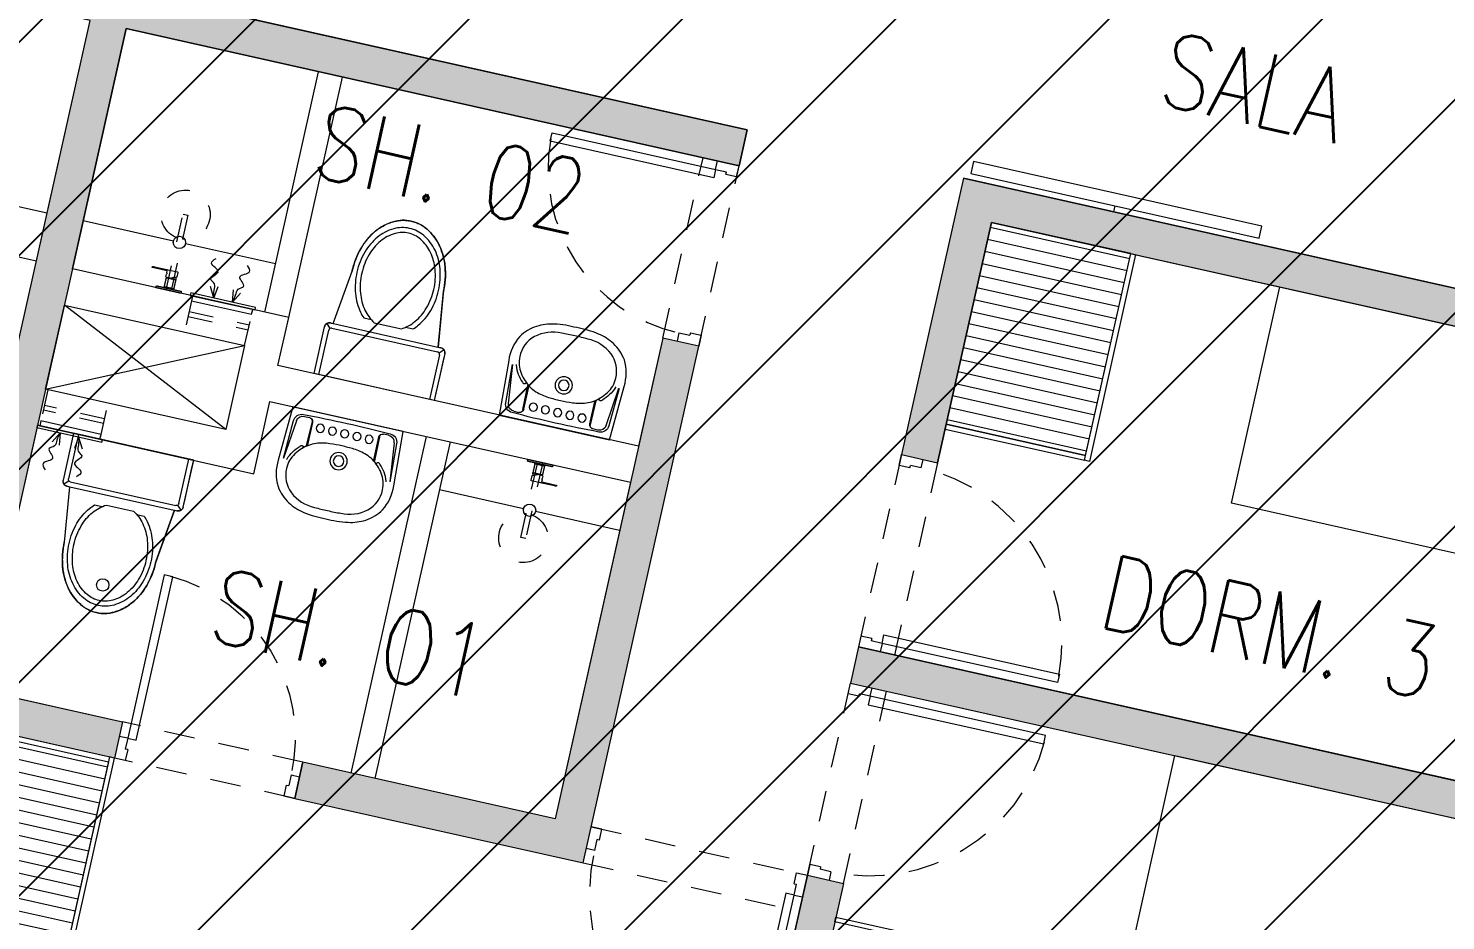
# Model space of a CAD drawing. Header units: inches. Extents: x 0 to 766, y -245 to 236.
# Drawn here: x 210.78 to 216.53, y 98.9 to 102.52 of the extents above; entities that cross this region are included whole.
import ezdxf

# ---------------------------------------------------------------- set-up
doc = ezdxf.new("R2010")
doc.units = ezdxf.units.IN
doc.header["$MEASUREMENT"] = 0
doc.linetypes.add('TC_P1$0$HIDDEN2', pattern=[0.1875, 0.125, -0.0625])
for name, color, linetype, lineweight in [('000 SOS 911 EQUIPOS', 5, 'Continuous', 25), ('DLP_TEXTO AMBIENTE', 251, 'Continuous', 9), ('TC_P1$0$DLP_ESTRUCTURAS', 251, 'Continuous', 9), ('TC_P1$0$DLP_LINEAS', 251, 'Continuous', 9), ('TC_P1$0$DLP_MOBILIARIO', 251, 'Continuous', 9), ('TC_P1$0$DLP_MOBILIARIO FIJO', 251, 'Continuous', 9), ('TC_P1$0$DLP_MURO BAJO', 251, 'Continuous', 9), ('TC_P1$0$DLP_MUROS', 251, 'Continuous', 9), ('TC_P1$0$DLP_PROYECCIONES', 251, 'TC_P1$0$HIDDEN2', 9), ('TC_P1$0$DLP_SANITARIOS', 251, 'Continuous', 9), ('TC_P1$0$ESPECIALIDADES - EQUIPOS', 251, 'Continuous', 9)]:
    doc.layers.add(name, color=color, linetype=linetype, lineweight=lineweight)
doc.styles.add('R100-200', font='romans.shx', dxfattribs={"width": 0.8, "height": 0.3})

# ---------------------------------------------------------------- blocks, each defined once
blk = doc.blocks.new('TC_P1$0$EST.P1')
at = {"layer": 'TC_P1$0$DLP_ESTRUCTURAS'}
h = blk.add_hatch(color=8, dxfattribs=at)
h.dxf.hatch_style = 1
h.paths.add_polyline_path([(9.15, 0.06), (9.15, 6.125), (10.65, 6.125), (10.65, 5.375), (10.8, 5.375), (10.8, 6.325), (9, 6.325), (9, 5.45), (7.5, 5.45), (7.5, 5.95), (7.35, 5.95), (7.35, 5.25), (9, 5.25), (9, 0.06)])
h.paths.add_polyline_path([(30.25, 10.125), (28.65, 10.125), (28.65, 13.225), (29.85, 13.225), (29.85, 13.375), (28.5, 13.375), (28.5, 9.975), (30.25, 9.975)])
h.paths.add_polyline_path([(31.05, 13.375), (31.2, 13.375), (31.2, 9.975), (31.05, 9.975)])
h.paths.add_polyline_path([(36.55, 13.85), (36.85, 13.85), (36.85, 13.7), (36.7, 13.7), (36.7, 10.625), (36.55, 10.625)])
h.paths.add_polyline_path([(33.6, 13.225), (33.6, 10.125), (32, 10.125), (32, 9.975), (33.75, 9.975), (33.75, 13.375), (32.4, 13.375), (32.4, 13.225)])
h.paths.add_polyline_path([(42.85, 13.7), (43.45, 13.7), (43.45, 13.85), (42.7, 13.85), (42.7, 10.45), (43.85, 10.45), (43.85, 10.6), (42.85, 10.6)])
h.paths.add_polyline_path([(44.65, 13.85), (44.65, 10.45), (44.8, 10.45), (44.8, 13.85)])
h.paths.add_polyline_path([(45.6, 10.6), (47.2, 10.6), (47.2, 13.7), (46, 13.7), (46, 13.85), (47.35, 13.85), (47.35, 10.45), (45.6, 10.45)])
h.paths.add_polyline_path([(42.85, 0.15), (43.45, 0.15), (43.45, 0), (42.7, 0), (42.7, 3.4), (43.85, 3.4), (43.85, 3.25), (42.85, 3.25)])
h.paths.add_polyline_path([(44.65, 0), (44.65, 3.4), (44.8, 3.4), (44.8, 0)])
h.paths.add_polyline_path([(45.6, 3.25), (47.2, 3.25), (47.2, 0.15), (46, 0.15), (46, 0), (47.35, 0), (47.35, 3.4), (45.6, 3.4)])
h.paths.add_polyline_path([(40, 3.5), (39.85, 3.5), (39.85, 0.15), (39.7, 0.15), (39.7, 0), (40, 0)])
h.paths.add_polyline_path([(30.25, 3.725), (28.65, 3.725), (28.65, 0.625), (29.85, 0.625), (29.85, 0.475), (28.5, 0.475), (28.5, 3.875), (30.25, 3.875)])
h.paths.add_polyline_path([(31.05, 0.475), (31.2, 0.475), (31.2, 3.875), (31.05, 3.875)])
h.paths.add_polyline_path([(36.55, 0), (36.85, 0), (36.85, 0.15), (36.7, 0.15), (36.7, 3.225), (36.55, 3.225)])
h.paths.add_polyline_path([(33.6, 0.625), (33.6, 3.725), (32, 3.725), (32, 3.875), (33.75, 3.875), (33.75, 0.475), (32.4, 0.475), (32.4, 0.625)])
h.paths.add_polyline_path([(23.65, 9.025), (23.65, 10.025), (23.5, 10.025), (23.5, 9.025)], flags=17)
h.paths.add_polyline_path([(17.1, 10.125), (18.7, 10.125), (18.7, 13.225), (17.5, 13.225), (17.5, 13.375), (18.85, 13.375), (18.85, 9.975), (17.1, 9.975)])
h.paths.add_polyline_path([(16.3, 13.375), (16.15, 13.375), (16.15, 9.975), (16.3, 9.975)])
h.paths.add_polyline_path([(10.5, 13.85), (10.5, 13.7), (10.65, 13.7), (10.65, 10.625), (10.8, 10.625), (10.8, 13.85)])
h.paths.add_polyline_path([(21.1, 7.525), (11.7, 7.525), (11.7, 7.675), (15.25, 7.675), (15.25, 9.075), (15.45, 9.075), (15.45, 7.675), (17.85, 7.675), (17.85, 8.925), (16.2, 8.925), (16.2, 9.075), (18, 9.075), (18, 7.675), (21.1, 7.675)])
h.paths.add_polyline_path([(13.75, 13.225), (13.75, 10.125), (15.35, 10.125), (15.35, 9.975), (13.6, 9.975), (13.6, 13.375), (14.95, 13.375), (14.95, 13.225)])
h.paths.add_polyline_path([(9, 8.6), (7.35, 8.6), (7.35, 7.9), (7.5, 7.9), (7.5, 8.4), (9, 8.4), (9, 7.525), (10.8, 7.525), (10.8, 8.475), (10.65, 8.475), (10.65, 7.725), (9.15, 7.725), (9.15, 13.79), (9, 13.79)])
h.paths.add_polyline_path([(4.5, 13.7), (3.9, 13.7), (3.9, 13.85), (4.65, 13.85), (4.65, 10.45), (3.5, 10.45), (3.5, 10.6), (4.5, 10.6)])
h.paths.add_polyline_path([(2.7, 13.85), (2.7, 10.45), (2.55, 10.45), (2.55, 13.85)])
h.paths.add_polyline_path([(1.75, 10.6), (0.15, 10.6), (0.15, 13.7), (1.35, 13.7), (1.35, 13.85), (0, 13.85), (0, 10.45), (1.75, 10.45)])
h.paths.add_polyline_path([(2.7, 0), (2.7, 3.4), (2.55, 3.4), (2.55, 0)])
h.paths.add_polyline_path([(1.75, 3.25), (0.15, 3.25), (0.15, 0.15), (1.35, 0.15), (1.35, 0), (0, 0), (0, 3.4), (1.75, 3.4)])
h.paths.add_polyline_path([(7.35, 3.5), (7.5, 3.5), (7.5, 0.15), (7.65, 0.15), (7.65, 0), (7.35, 0)])
h.paths.add_polyline_path([(17.1, 3.725), (18.7, 3.725), (18.7, 0.625), (17.5, 0.625), (17.5, 0.475), (18.85, 0.475), (18.85, 3.875), (17.1, 3.875)])
h.paths.add_polyline_path([(16.3, 0.475), (16.15, 0.475), (16.15, 3.875), (16.3, 3.875)])
h.paths.add_polyline_path([(10.8, 0), (10.5, 0), (10.5, 0.15), (10.65, 0.15), (10.65, 3.225), (10.8, 3.225)])
h.paths.add_polyline_path([(13.75, 0.625), (13.75, 3.725), (15.35, 3.725), (15.35, 3.875), (13.6, 3.875), (13.6, 0.475), (14.95, 0.475), (14.95, 0.625)])
h.paths.add_polyline_path([(38.35, 6.325), (36.55, 6.325), (36.55, 5.375), (36.7, 5.375), (36.7, 6.125), (38.2, 6.125), (38.2, 0.06), (38.35, 0.06), (38.35, 5.25), (40, 5.25), (40, 5.95), (39.85, 5.95), (39.85, 5.45), (38.35, 5.45)])
h.paths.add_polyline_path([(4.65, 0), (4.65, 3.4), (3.5, 3.4), (3.5, 3.25), (4.5, 3.25), (4.5, 0.15), (3.9, 0.15), (3.9, 0)])
h.paths.add_polyline_path([(1.7468, 8.35), (1.6, 8.35), (1.6, 9.55), (3.75, 9.55), (3.75, 9.4), (1.75, 9.4), (1.75, 8.35)], flags=17)
h.paths.add_polyline_path([(1.7468, 5.5), (1.6, 5.5), (1.6, 4.3), (3.75, 4.3), (3.75, 4.45), (1.75, 4.45), (1.75, 5.5)], flags=17)
h.paths.add_polyline_path([(7.5001, 7), (4.65, 7), (4.65, 9.55), (4.5, 9.55), (4.5, 7), (1.75, 7), (1.75, 7.6), (1.6, 7.6), (1.6, 7), (-1.2, 7), (-1.2, 11.05), (-1.35, 11.05), (-1.35, 2.8), (-1.2, 2.8), (-1.2, 6.85), (1.6, 6.85), (1.6, 6.25), (1.75, 6.25), (1.75, 6.85), (4.5, 6.85), (4.5, 4.3), (4.65, 4.3), (4.65, 6.85), (7.5001, 6.85)])
h.paths.add_polyline_path([(25.8, 6.175), (29.35, 6.175), (29.35, 4.775), (31.15, 4.775), (31.15, 4.925), (29.5, 4.925), (29.5, 6.175), (31.9, 6.175), (31.9, 4.775), (32.1, 4.775), (32.1, 6.175), (35.65, 6.175), (35.65, 6.325), (25.65, 6.325), (25.65, 0.475), (26.5, 0.475), (26.5, 0.625), (25.8, 0.625), (25.8, 4.775), (27.65, 4.775), (27.65, 4.925), (25.8, 4.925)])
h.paths.add_polyline_path([(22.7, 1.025), (25.35, 1.025), (25.35, 3.675), (23, 3.675), (23, 4.225), (22.7, 4.225), (22.7, 4.375), (23.15, 4.375), (23.15, 3.825), (25.35, 3.825), (25.35, 6.325), (25.5, 6.325), (25.5, 0.875), (22.7, 0.875)])
h.paths.add_polyline_path([(21.7, 0.475), (20.85, 0.475), (20.85, 0.625), (21.55, 0.625), (21.55, 4.775), (19.7, 4.775), (19.7, 4.925), (21.55, 4.925), (21.55, 6.175), (18, 6.175), (18, 4.775), (16.2, 4.775), (16.2, 4.925), (17.85, 4.925), (17.85, 6.175), (15.45, 6.175), (15.45, 4.775), (15.25, 4.775), (15.25, 6.175), (11.7, 6.175), (11.7, 6.325), (21.7, 6.325)])
h.paths.add_polyline_path([(7.35, 13.85), (7.35, 10.35), (7.5, 10.35), (7.5, 13.7), (7.65, 13.7), (7.65, 13.85)])
h.paths.add_polyline_path([(21.35, 8.925), (21.55, 8.925), (21.55, 7.525), (23.65, 7.525), (23.65, 8.125), (23.5, 8.125), (23.5, 7.675), (21.7, 7.675), (21.7, 11.375), (23.5, 11.375), (23.5, 10.925), (23.65, 10.925), (23.65, 11.575), (21.7, 11.575), (21.7, 13.375), (20.85, 13.375), (20.85, 13.225), (21.55, 13.225), (21.55, 9.075), (19.3, 9.075), (19.3, 8.925), (21.45, 8.925)])
h.paths.add_polyline_path([(38.35, 13.79), (38.35, 8.6), (40, 8.6), (40, 7.9), (39.85, 7.9), (39.85, 8.4), (38.35, 8.4), (38.35, 7.525), (36.55, 7.525), (36.55, 8.475), (36.7, 8.475), (36.7, 7.725), (38.2, 7.725), (38.2, 13.79)])
h.paths.add_polyline_path([(45.75, 7), (48.55, 7), (48.55, 11.05), (48.7, 11.05), (48.7, 2.8), (48.55, 2.8), (48.55, 6.85), (45.75, 6.85), (45.75, 6.25), (45.6, 6.25), (45.6, 6.85), (42.85, 6.85), (42.85, 4.3), (42.7, 4.3), (42.7, 6.85), (39.8499, 6.85), (39.8499, 7), (42.7, 7), (42.7, 9.55), (42.85, 9.55), (42.85, 7), (45.6, 7), (45.6, 7.6), (45.75, 7.6)])
h.paths.add_polyline_path([(40, 13.85), (39.7, 13.85), (39.7, 13.7), (39.85, 13.7), (39.85, 10.35), (40, 10.35)])
h.paths.add_polyline_path([(45.6032, 8.35), (45.75, 8.35), (45.75, 9.55), (43.6, 9.55), (43.6, 9.4), (45.6, 9.4), (45.6, 8.35)], flags=17)
h.paths.add_polyline_path([(45.6032, 5.5), (45.75, 5.5), (45.75, 4.3), (43.6, 4.3), (43.6, 4.45), (45.6, 4.45), (45.6, 5.5)], flags=17)
h.paths.add_polyline_path([(25.35, 7.525), (25.5, 7.525), (25.5, 11.575), (25.35, 11.575)])
h.paths.add_polyline_path([(25.8, 8.925), (28.05, 8.925), (28.05, 9.075), (25.8, 9.075), (25.8, 13.225), (26.5, 13.225), (26.5, 13.375), (25.65, 13.375), (25.65, 7.525), (25.8, 7.525)])
h.paths.add_polyline_path([(26.25, 7.675), (26.25, 7.525), (35.65, 7.525), (35.65, 7.675), (32.1, 7.675), (32.1, 9.075), (31.9, 9.075), (31.9, 7.675), (29.5, 7.675), (29.5, 8.925), (31.15, 8.925), (31.15, 9.075), (29.35, 9.075), (29.35, 7.675)])
for points in [[(42.85, 13.7), (43.45, 13.7), (43.45, 13.85), (42.7, 13.85), (42.7, 10.45), (43.85, 10.45), (43.85, 10.6), (42.85, 10.6)], [(44.65, 13.85), (44.65, 10.45), (44.8, 10.45), (44.8, 13.85)], [(45.6, 10.6), (47.2, 10.6), (47.2, 13.7), (46, 13.7), (46, 13.85), (47.35, 13.85), (47.35, 10.45), (45.6, 10.45)], [(45.75, 7), (48.55, 7), (48.55, 11.05), (48.7, 11.05), (48.7, 2.8), (48.55, 2.8), (48.55, 6.85), (45.75, 6.85), (45.75, 6.25), (45.6, 6.25), (45.6, 6.85), (42.85, 6.85), (42.85, 4.3), (42.7, 4.3), (42.7, 6.85), (39.8499, 6.85), (39.8499, 7), (42.7, 7), (42.7, 9.55), (42.85, 9.55), (42.85, 7), (45.6, 7), (45.6, 7.6), (45.75, 7.6)], [(45.6032, 8.35), (45.75, 8.35), (45.75, 9.55), (43.6, 9.55), (43.6, 9.4), (45.6, 9.4), (45.6, 8.35)]]:
    blk.add_lwpolyline(points, close=True)
blk = doc.blocks.new('TC_P1$0$A$C77AB7FBD')
at = {"linetype": 'Continuous'}
for p, q in [((0, 0), (0, 1.9)), ((0.9, 1.9), (0, 1.9)), ((0.9, 0), (0.9, 1.9)), ((0.9, 1.87), (0, 1.87)), ((0.1908, 1.8487), (0.7119, 1.8487)), ((0.164, 1.57), (0.164, 1.8219)), ((0.7386, 1.8219), (0.7386, 1.5585)), ((0.6, 1.57), (0, 1.57)), ((0.6, 1.27), (0.6, 1.57)), ((0.9, 1.27), (0.6, 1.57)), ((0.6, 1.52), (0, 1.52)), ((0.7119, 1.5317), (0.6383, 1.5317)), ((0.9, 1.27), (0.6, 1.27)), ((0.9, 0), (0, 0))]:
    blk.add_line(p, q, dxfattribs=at)
for centre, start, end in [((0.1908, 1.8219), 90, 180), ((0.7119, 1.8219), 0, 90), ((0.7119, 1.5585), 270, 0)]:
    blk.add_arc(centre, 0.0267, start, end, dxfattribs=at)
blk = doc.blocks.new('TC_P1$0$CAMA PROYECCION')
for p, q in [((37.495, 40.6423, 0), (37.495, 38.771, 0)), ((38.3949, 40.6423, 0), (37.495, 40.6423, 0)), ((38.3949, 38.771, 0), (38.3949, 40.6423, 0)), ((38.0806, 39.3741, 0), (38.3949, 39.3741, 0)), ((38.3949, 39.3741, 0), (38.0806, 39.0644, 0)), ((38.0806, 39.0644, 0), (38.0806, 39.3741, 0)), ((38.0806, 39.1133, 0), (37.495, 39.1133, 0)), ((38.2069, 39.1106, 0), (38.1275, 39.1106, 0)), ((38.2336, 38.8203, 0), (38.2336, 39.0838, 0)), ((37.495, 39.0644, 0), (38.0806, 39.0644, 0)), ((37.659, 39.0644, 0), (37.659, 38.8203, 0)), ((37.495, 38.7423, 0), (37.495, 38.9974, 0)), ((38.3949, 38.7423, 0), (38.3949, 38.9974, 0)), ((37.6857, 38.7936, 0), (38.2069, 38.7936, 0)), ((37.495, 38.771, 0), (38.3949, 38.771, 0)), ((37.495, 38.7423, 0), (38.3949, 38.7423, 0))]:
    blk.add_line(p, q)
at = {"elevation": 0}
blk.add_lwpolyline([(38.495, 38.7423), (38.495, 39.1423), (38.895, 39.1423), (38.895, 38.7423)], close=True, dxfattribs=at)
blk.add_circle((38.695, 38.9423, 0), 0.1344)
for centre, start, end in [((38.2069, 39.0838, 0), 0, 90), ((37.6857, 38.8203, 0), 180, 270), ((38.2069, 38.8203, 0), 270, 0)]:
    blk.add_arc(centre, 0.0267, start, end)
blk = doc.blocks.new('TC_P1$0$A$C67C01FD6')
blk.add_line((0.025, 0), (0, 0))
blk.add_lwpolyline([(0.025, 0.6), (0.075, 0.6), (0.075, -0.6), (0.025, -0.6), (0.025, 0.6)])
blk = doc.blocks.new('TC_P1$0$SIFON JET_PLANTA')
at = {"extrusion": (-2.64698e-23, 6.61744e-24, -1)}
for p, q in [((-0.215, 0.2278, 0), (-0.2149, 0.2323, 0)), ((-0.2149, 0.2323, 0), (-0.2142, 0.2356, 0)), ((-0.2142, 0.2356, 0), (-0.2129, 0.239, 0)), ((-0.2129, 0.239, 0), (-0.211, 0.2419, 0)), ((-0.211, 0.2419, 0), (-0.2091, 0.2441, 0)), ((-0.2091, 0.2441, 0), (-0.2077, 0.2455, 0)), ((-0.2077, 0.2455, 0), (-0.2055, 0.247, 0)), ((-0.2055, 0.247, 0), (-0.2007, 0.2492, 0)), ((-0.2007, 0.2492, 0), (-0.195, 0.25, 0)), ((-0.195, 0.25, 0), (-0.195, 0.25, 0)), ((-0.195, 0.25, 0), (-0.1605, 0.25, 0)), ((-0.1605, 0.25, 0), (-0.0975, 0.25, 0)), ((-0.0975, 0.25, 0), (-0.0323, 0.25, 0)), ((-0.0323, 0.25, 0), (0, 0.25, 0)), ((0, 0.25, 0), (0, -0.25, 0)), ((-0.5465, 0.1722, 0), (-0.5385, 0.1749, 0)), ((-0.5385, 0.1749, 0), (-0.5346, 0.176, 0)), ((-0.5346, 0.176, 0), (-0.5265, 0.1784, 0)), ((-0.5265, 0.1784, 0), (-0.5216, 0.1797, 0)), ((-0.5216, 0.1797, 0), (-0.5148, 0.1813, 0)), ((-0.5148, 0.1813, 0), (-0.5079, 0.1829, 0)), ((-0.5079, 0.1829, 0), (-0.5016, 0.1842, 0)), ((-0.5016, 0.1842, 0), (-0.4865, 0.1867, 0)), ((-0.4865, 0.1867, 0), (-0.4763, 0.188, 0)), ((-0.4763, 0.188, 0), (-0.4726, 0.1884, 0)), ((-0.4726, 0.1884, 0), (-0.4636, 0.1892, 0)), ((-0.4636, 0.1892, 0), (-0.4549, 0.1897, 0)), ((-0.4549, 0.1897, 0), (-0.449, 0.1899, 0)), ((-0.449, 0.1899, 0), (-0.44, 0.19, 0)), ((-0.44, 0.19, 0), (-0.4322, 0.191, 0)), ((-0.4322, 0.191, 0), (-0.215, 0.2181, 0)), ((-0.215, 0.2234, 0), (-0.215, 0.2278, 0)), ((-0.215, 0.2181, 0), (-0.215, 0.2234, 0)), ((-0.6453, 0.108, 0), (-0.6386, 0.1152, 0)), ((-0.6386, 0.1152, 0), (-0.6326, 0.121, 0)), ((-0.6326, 0.121, 0), (-0.6299, 0.1235, 0)), ((-0.6299, 0.1235, 0), (-0.6251, 0.1276, 0)), ((-0.6251, 0.1276, 0), (-0.6206, 0.1314, 0)), ((-0.6206, 0.1314, 0), (-0.6168, 0.1344, 0)), ((-0.6168, 0.1344, 0), (-0.6106, 0.1389, 0)), ((-0.6106, 0.1389, 0), (-0.6061, 0.142, 0)), ((-0.6061, 0.142, 0), (-0.6, 0.1461, 0)), ((-0.6, 0.1461, 0), (-0.5963, 0.1484, 0)), ((-0.5963, 0.1484, 0), (-0.5908, 0.1517, 0)), ((-0.5908, 0.1517, 0), (-0.5862, 0.1543, 0)), ((-0.5862, 0.1543, 0), (-0.5794, 0.158, 0)), ((-0.5794, 0.158, 0), (-0.5693, 0.1629, 0)), ((-0.5693, 0.1629, 0), (-0.5517, 0.1703, 0)), ((-0.5517, 0.1703, 0), (-0.5465, 0.1722, 0)), ((-0.6793, 0.0547, 0), (-0.6779, 0.0582, 0)), ((-0.6779, 0.0582, 0), (-0.6745, 0.0655, 0)), ((-0.6745, 0.0655, 0), (-0.6722, 0.0699, 0)), ((-0.6745, 0.0655, 0), (-0.6745, 0.0655, 0)), ((-0.6722, 0.0699, 0), (-0.6705, 0.0728, 0)), ((-0.6705, 0.0728, 0), (-0.669, 0.0755, 0)), ((-0.669, 0.0755, 0), (-0.6672, 0.0785, 0)), ((-0.6672, 0.0785, 0), (-0.665, 0.082, 0)), ((-0.665, 0.082, 0), (-0.6634, 0.0845, 0)), ((-0.6634, 0.0845, 0), (-0.6611, 0.088, 0)), ((-0.6611, 0.088, 0), (-0.657, 0.0936, 0)), ((-0.657, 0.0936, 0), (-0.6534, 0.0984, 0)), ((-0.657, 0.0936, 0), (-0.657, 0.0936, 0)), ((-0.6534, 0.0984, 0), (-0.6503, 0.1023, 0)), ((-0.6534, 0.0984, 0), (-0.6534, 0.0984, 0)), ((-0.6503, 0.1023, 0), (-0.6453, 0.108, 0)), ((-0.69, 0, 0), (-0.6899, 0.0044, 0)), ((-0.6899, 0.0044, 0), (-0.6897, 0.0096, 0)), ((-0.6897, 0.0096, 0), (-0.6893, 0.014, 0)), ((-0.6893, 0.014, 0), (-0.6887, 0.0194, 0)), ((-0.6887, 0.0194, 0), (-0.6881, 0.0236, 0)), ((-0.6881, 0.0236, 0), (-0.6872, 0.0284, 0)), ((-0.6881, 0.0236, 0), (-0.6881, 0.0236, 0)), ((-0.6872, 0.0284, 0), (-0.6867, 0.031, 0)), ((-0.6867, 0.031, 0), (-0.6855, 0.0361, 0)), ((-0.6855, 0.0361, 0), (-0.6838, 0.0421, 0)), ((-0.6855, 0.0361, 0), (-0.6855, 0.0361, 0)), ((-0.6838, 0.0421, 0), (-0.6819, 0.048, 0)), ((-0.6838, 0.0421, 0), (-0.6838, 0.0421, 0)), ((-0.6819, 0.048, 0), (-0.6804, 0.0521, 0)), ((-0.6804, 0.0521, 0), (-0.6793, 0.0547, 0)), ((-0.6899, -0.0065, 0), (-0.69, 0, 0)), ((-0.6896, -0.0111, 0), (-0.6899, -0.0065, 0)), ((-0.6891, -0.0164, 0), (-0.6896, -0.0111, 0)), ((-0.6881, -0.0232, 0), (-0.6891, -0.0164, 0)), ((-0.6876, -0.0264, 0), (-0.6881, -0.0232, 0)), ((-0.687, -0.0296, 0), (-0.6876, -0.0264, 0)), ((-0.6864, -0.0321, 0), (-0.687, -0.0296, 0)), ((-0.6855, -0.0361, 0), (-0.6864, -0.0321, 0)), ((-0.6838, -0.0419, 0), (-0.6855, -0.0361, 0)), ((-0.6827, -0.0457, 0), (-0.6838, -0.0419, 0)), ((-0.6814, -0.0492, 0), (-0.6827, -0.0457, 0)), ((-0.6803, -0.0522, 0), (-0.6814, -0.0492, 0)), ((-0.6792, -0.0551, 0), (-0.6803, -0.0522, 0)), ((-0.6779, -0.0581, 0), (-0.6792, -0.0551, 0)), ((-0.677, -0.0602, 0), (-0.6779, -0.0581, 0)), ((-0.6751, -0.0642, 0), (-0.677, -0.0602, 0)), ((-0.6722, -0.0699, 0), (-0.6751, -0.0642, 0)), ((-0.6706, -0.0727, 0), (-0.6722, -0.0699, 0)), ((-0.6679, -0.0774, 0), (-0.6706, -0.0727, 0)), ((-0.6646, -0.0826, 0), (-0.6679, -0.0774, 0)), ((-0.6623, -0.0862, 0), (-0.6646, -0.0826, 0)), ((-0.6599, -0.0897, 0), (-0.6623, -0.0862, 0)), ((-0.6554, -0.0958, 0), (-0.6599, -0.0897, 0)), ((-0.6494, -0.1032, 0), (-0.6554, -0.0958, 0)), ((-0.6458, -0.1074, 0), (-0.6494, -0.1032, 0)), ((-0.64, -0.1137, 0), (-0.6458, -0.1074, 0)), ((-0.6379, -0.1158, 0), (-0.64, -0.1137, 0)), ((-0.6347, -0.119, 0), (-0.6379, -0.1158, 0)), ((-0.6335, -0.1201, 0), (-0.6347, -0.119, 0)), ((-0.6347, -0.119, 0), (-0.6347, -0.119, 0)), ((-0.6318, -0.1217, 0), (-0.6335, -0.1201, 0)), ((-0.6305, -0.123, 0), (-0.6318, -0.1217, 0)), ((-0.6318, -0.1217, 0), (-0.6318, -0.1217, 0)), ((-0.6288, -0.1244, 0), (-0.6305, -0.123, 0)), ((-0.6276, -0.1255, 0), (-0.6288, -0.1244, 0)), ((-0.6262, -0.1268, 0), (-0.6276, -0.1255, 0)), ((-0.6245, -0.1281, 0), (-0.6262, -0.1268, 0)), ((-0.6235, -0.1291, 0), (-0.6245, -0.1281, 0)), ((-0.6245, -0.1281, 0), (-0.6245, -0.1281, 0)), ((-0.6223, -0.13, 0), (-0.6235, -0.1291, 0)), ((-0.6215, -0.1307, 0), (-0.6223, -0.13, 0)), ((-0.6204, -0.1315, 0), (-0.6215, -0.1307, 0)), ((-0.6193, -0.1324, 0), (-0.6204, -0.1315, 0)), ((-0.6179, -0.1335, 0), (-0.6193, -0.1324, 0)), ((-0.6168, -0.1344, 0), (-0.6179, -0.1335, 0)), ((-0.6153, -0.1355, 0), (-0.6168, -0.1344, 0)), ((-0.6142, -0.1363, 0), (-0.6153, -0.1355, 0)), ((-0.612, -0.1379, 0), (-0.6142, -0.1363, 0)), ((-0.6086, -0.1403, 0), (-0.612, -0.1379, 0)), ((-0.607, -0.1415, 0), (-0.6086, -0.1403, 0)), ((-0.6058, -0.1422, 0), (-0.607, -0.1415, 0)), ((-0.6039, -0.1435, 0), (-0.6058, -0.1422, 0)), ((-0.602, -0.1448, 0), (-0.6039, -0.1435, 0)), ((-0.6004, -0.1458, 0), (-0.602, -0.1448, 0)), ((-0.5987, -0.1469, 0), (-0.6004, -0.1458, 0)), ((-0.5964, -0.1483, 0), (-0.5987, -0.1469, 0)), ((-0.595, -0.1492, 0), (-0.5964, -0.1483, 0)), ((-0.5936, -0.15, 0), (-0.595, -0.1492, 0)), ((-0.5918, -0.1511, 0), (-0.5936, -0.15, 0)), ((-0.5896, -0.1524, 0), (-0.5918, -0.1511, 0)), ((-0.5871, -0.1538, 0), (-0.5896, -0.1524, 0)), ((-0.5833, -0.1559, 0), (-0.5871, -0.1538, 0)), ((-0.5781, -0.1587, 0), (-0.5833, -0.1559, 0)), ((-0.5759, -0.1598, 0), (-0.5781, -0.1587, 0)), ((-0.5738, -0.1608, 0), (-0.5759, -0.1598, 0)), ((-0.5702, -0.1625, 0), (-0.5738, -0.1608, 0)), ((-0.5675, -0.1637, 0), (-0.5702, -0.1625, 0)), ((-0.5659, -0.1645, 0), (-0.5675, -0.1637, 0)), ((-0.5644, -0.1652, 0), (-0.5659, -0.1645, 0)), ((-0.5614, -0.1664, 0), (-0.5644, -0.1652, 0)), ((-0.5598, -0.1671, 0), (-0.5614, -0.1664, 0)), ((-0.5568, -0.1683, 0), (-0.5598, -0.1671, 0)), ((-0.5543, -0.1693, 0), (-0.5568, -0.1683, 0)), ((-0.551, -0.1706, 0), (-0.5543, -0.1693, 0)), ((-0.5491, -0.1713, 0), (-0.551, -0.1706, 0)), ((-0.5465, -0.1722, 0), (-0.5491, -0.1713, 0)), ((-0.5449, -0.1728, 0), (-0.5465, -0.1722, 0)), ((-0.5428, -0.1735, 0), (-0.5449, -0.1728, 0)), ((-0.5412, -0.174, 0), (-0.5428, -0.1735, 0)), ((-0.5385, -0.1749, 0), (-0.5412, -0.174, 0)), ((-0.5352, -0.1759, 0), (-0.5385, -0.1749, 0)), ((-0.5385, -0.1749, 0), (-0.5385, -0.1749, 0)), ((-0.5321, -0.1768, 0), (-0.5352, -0.1759, 0)), ((-0.5296, -0.1775, 0), (-0.5321, -0.1768, 0)), ((-0.5267, -0.1783, 0), (-0.5296, -0.1775, 0)), ((-0.5238, -0.1791, 0), (-0.5267, -0.1783, 0)), ((-0.5267, -0.1783, 0), (-0.5267, -0.1783, 0)), ((-0.5217, -0.1796, 0), (-0.5238, -0.1791, 0)), ((-0.5177, -0.1807, 0), (-0.5217, -0.1796, 0)), ((-0.5151, -0.1813, 0), (-0.5177, -0.1807, 0)), ((-0.5118, -0.1821, 0), (-0.5151, -0.1813, 0)), ((-0.5094, -0.1826, 0), (-0.5118, -0.1821, 0)), ((-0.5066, -0.1832, 0), (-0.5094, -0.1826, 0)), ((-0.5022, -0.184, 0), (-0.5066, -0.1832, 0)), ((-0.4974, -0.1849, 0), (-0.5022, -0.184, 0)), ((-0.495, -0.1854, 0), (-0.4974, -0.1849, 0)), ((-0.4974, -0.1849, 0), (-0.4974, -0.1849, 0)), ((-0.4936, -0.1856, 0), (-0.495, -0.1854, 0)), ((-0.4916, -0.1859, 0), (-0.4936, -0.1856, 0)), ((-0.4884, -0.1864, 0), (-0.4916, -0.1859, 0)), ((-0.4862, -0.1867, 0), (-0.4884, -0.1864, 0)), ((-0.4824, -0.1872, 0), (-0.4862, -0.1867, 0)), ((-0.4812, -0.1874, 0), (-0.4824, -0.1872, 0)), ((-0.4785, -0.1877, 0), (-0.4812, -0.1874, 0)), ((-0.4761, -0.188, 0), (-0.4785, -0.1877, 0)), ((-0.4735, -0.1883, 0), (-0.4761, -0.188, 0)), ((-0.4695, -0.1887, 0), (-0.4735, -0.1883, 0)), ((-0.4651, -0.189, 0), (-0.4695, -0.1887, 0)), ((-0.4639, -0.1891, 0), (-0.4651, -0.189, 0)), ((-0.4651, -0.189, 0), (-0.4651, -0.189, 0)), ((-0.4619, -0.1893, 0), (-0.4639, -0.1891, 0)), ((-0.4592, -0.1894, 0), (-0.4619, -0.1893, 0)), ((-0.4568, -0.1896, 0), (-0.4592, -0.1894, 0)), ((-0.455, -0.1897, 0), (-0.4568, -0.1896, 0)), ((-0.4518, -0.1898, 0), (-0.455, -0.1897, 0)), ((-0.449, -0.1899, 0), (-0.4518, -0.1898, 0)), ((-0.4467, -0.1899, 0), (-0.449, -0.1899, 0)), ((-0.4428, -0.19, 0), (-0.4467, -0.1899, 0)), ((-0.44, -0.19, 0), (-0.4428, -0.19, 0)), ((-0.215, -0.2181, 0), (-0.44, -0.19, 0)), ((-0.215, -0.227, 0), (-0.215, -0.2181, 0)), ((-0.215, -0.23, 0), (-0.215, -0.227, 0)), ((-0.2147, -0.2335, 0), (-0.215, -0.23, 0)), ((-0.2138, -0.2369, 0), (-0.2147, -0.2335, 0)), ((-0.2126, -0.2395, 0), (-0.2138, -0.2369, 0)), ((-0.2138, -0.2369, 0), (-0.2138, -0.2369, 0)), ((-0.2108, -0.2423, 0), (-0.2126, -0.2395, 0)), ((-0.2126, -0.2395, 0), (-0.2126, -0.2395, 0)), ((-0.2091, -0.2441, 0), (-0.2108, -0.2423, 0)), ((-0.2108, -0.2423, 0), (-0.2108, -0.2423, 0)), ((-0.2108, -0.2423, 0), (-0.2108, -0.2423, 0)), ((-0.209, -0.244, 0), (-0.2091, -0.2441, 0)), ((-0.2067, -0.2462, 0), (-0.209, -0.244, 0)), ((-0.209, -0.244, 0), (-0.209, -0.244, 0)), ((-0.2029, -0.2484, 0), (-0.2067, -0.2462, 0)), ((-0.2067, -0.2462, 0), (-0.2067, -0.2462, 0)), ((-0.1995, -0.2495, 0), (-0.2029, -0.2484, 0)), ((-0.2029, -0.2484, 0), (-0.2029, -0.2484, 0)), ((-0.195, -0.25, 0), (-0.1995, -0.2495, 0)), ((0, -0.25, 0), (-0.195, -0.25, 0))]:
    blk.add_line(p, q, dxfattribs=at)
for p, q in [((-0.2091, 0.2441, 0), (-0.1921, 0.2271, 0)), ((-0.195, 0.25, 0), (0, 0.25, 0)), ((0, 0.25, 0), (0, -0.25, 0)), ((-0.215, 0.2181, 0), (-0.44, 0.19, 0)), ((-0.215, -0.23, 0), (-0.215, 0.23, 0)), ((-0.195, -0.22, 0), (-0.195, 0.22, 0)), ((-0.185, 0.23, 0), (0, 0.23, 0)), ((-0.265, 0.0718, 0), (-0.265, 0.1028, 0)), ((-0.255, -0.0562, 0), (-0.255, 0.0562, 0)), ((-0.265, -0.1028, 0), (-0.265, -0.0718, 0)), ((-0.215, -0.2181, 0), (-0.44, -0.19, 0)), ((-0.2091, -0.2441, 0), (-0.1921, -0.2271, 0)), ((0, -0.23, 0), (-0.185, -0.23, 0)), ((0, -0.25, 0), (-0.195, -0.25, 0))]:
    blk.add_line(p, q)
at = {"elevation": 0}
for points in [[(-0.265, 0.1028, 0.0362), (-0.2844, 0.1202, 0.08725), (-0.3535, 0.1565, 0.077598), (-0.44, 0.17, 0.077598), (-0.5265, 0.1565, 0.08725), (-0.5956, 0.1202, 0.105601), (-0.6443, 0.0627, 0.12364), (-0.66, 0, 0.12364), (-0.6443, -0.0627, 0.105601), (-0.5956, -0.1202, 0.08725), (-0.5265, -0.1565, 0.077598), (-0.44, -0.17, 0.077598)], [(-0.255, 0.0562, 0.100268), (-0.2967, 0.1044, 0.08725), (-0.3596, 0.1374, 0.077598), (-0.44, 0.15, 0.077598), (-0.5204, 0.1374, 0.08725), (-0.5833, 0.1044, 0.105601), (-0.6266, 0.0532, 0.12364), (-0.64, 0, 0.12364), (-0.6266, -0.0532, 0.105601), (-0.5833, -0.1044, 0.08725), (-0.5204, -0.1374, 0.077598), (-0.44, -0.15, 0.077598)], [(-0.44, -0.15, 0.077598), (-0.3596, -0.1374, 0.08725), (-0.2967, -0.1044, 0.100268), (-0.255, -0.0562, 0.12364)], [(-0.44, -0.17, 0.077598), (-0.3535, -0.1565, 0.08725), (-0.2844, -0.1202, 0.0362), (-0.265, -0.1028, 0.12364)]]:
    blk.add_lwpolyline(points, format="xyb", dxfattribs=at)
for centre, radius, start, end in [((-0.195, 0.23, 0), 0.02, 90, 180), ((-0.4613, -0.0702, 0), 0.257, 107.47412, 127.23483), ((-0.44, -0.1379, 0), 0.3279, 90, 107.47412), ((-0.185, 0.22, 0), 0.01, 90, 180), ((-0.4939, -0.0273, 0), 0.203, 127.23483, 151.40883), ((-0.544, 0, 0), 0.146, 151.40883, 180), ((-0.544, 0, 0), 0.146, 180, 208.59117), ((-0.4939, 0.0273, 0), 0.203, 208.59117, 232.76517), ((-0.4613, 0.0702, 0), 0.257, 232.76517, 252.52588), ((-0.44, 0.1379, 0), 0.3279, 252.52588, 270), ((-0.195, -0.23, 0), 0.02, 180, 270), ((-0.185, -0.22, 0), 0.01, 180, 270)]:
    blk.add_arc(centre, radius, start, end)
blk = doc.blocks.new('TC_P1$0$BOWL-ITALGRIF_VARADERO_01')
for p, q in [((-0.2032, -0.1971), (-0.2208, -0.038)), ((0.2032, -0.1971), (0.2208, -0.038)), ((-0.1404, -0.2077), (-0.1424, -0.1083)), ((-0.1375, -0.205), (-0.1375, -0.1117)), ((0.1375, -0.205), (0.1375, -0.1117)), ((0.1404, -0.2077), (0.1424, -0.1083)), ((-0.1753, -0.222), (-0.1544, -0.222)), ((0.1753, -0.222), (0.1544, -0.222))]:
    blk.add_line(p, q)
for points in [[(-0.0917, 0.1589, -0.02989), (-0.0456, 0.1646, -0.007822), (0.0456, 0.1646, -0.02989), (0.0918, 0.1589, -0.091737), (0.1601, 0.1343, -0.112496), (0.2175, 0.0792, -0.147885), (0.2402, -0.0257), (0.23, -0.25), (-0.23, -0.25), (-0.2402, -0.0257, -0.147885), (-0.2175, 0.0792, -0.112496), (-0.1601, 0.1343, -0.091737)], [(-0.0496, -0.1363, -0.062677), (-0.1048, -0.1249, -0.110639), (-0.1576, -0.091, -0.120976), (-0.195, -0.0344, -0.061198), (-0.2, 0, -0.21707), (-0.1593, 0.092, -0.174983), (-0.0545, 0.1298, -0.010618), (0, 0.131, -0.010618), (0.0545, 0.1298, -0.174983), (0.1593, 0.092, -0.21707), (0.2, 0, -0.061198), (0.195, -0.0344, -0.120976), (0.1576, -0.091, -0.110639), (0.1048, -0.1249, -0.062677), (0.0496, -0.1363, -0.017583), (0, -0.138, -0.017583)]]:
    blk.add_lwpolyline(points, format="xyb", close=True)
for points in [[(-0.2216, -0.0381), (-0.2145, -0.1954, 0.390823), (-0.1807, -0.2288, 0.017524), (0.1807, -0.2288, 0.390823), (0.2145, -0.1954), (0.2216, -0.0381)], [(-0.2072, -0.035, 0.005), (-0.2064, -0.038, 0.121292), (-0.166, -0.0996, 0.007977), (-0.1624, -0.1031)], [(0.2072, -0.035, -0.005), (0.2064, -0.038, -0.121292), (0.166, -0.0996, -0.007977), (0.1624, -0.1031)]]:
    blk.add_lwpolyline(points, format="xyb")
for centre, radius in [((0, -0.075), 0.035), ((0, -0.075), 0.0215), ((-0.1015, -0.1885), 0.0165), ((-0.051, -0.1885), 0.0165), ((0, -0.1885), 0.0165), ((0.051, -0.1885), 0.0165), ((0.1015, -0.1885), 0.0165)]:
    blk.add_circle(centre, radius)
for centre, radius, start, end in [((-0.1583, -0.0987), 0.006, 226.64309, 46.64309), ((-0.1404, -0.1083), 0.002, 54.36186, 181.13739), ((-0.1355, -0.1117), 0.002, 56.71088, 180), ((0.1355, -0.1117), 0.002, 0, 123.28912), ((0.1404, -0.1083), 0.002, 358.86261, 125.63814), ((0.1583, -0.0987), 0.006, 133.35691, 313.35691), ((0.1048, -0.1249), 9.094947017729287e-16, 0, 217.6714), ((-0.1753, -0.194), 0.028, 186.31112, 270), ((-0.1545, -0.205), 0.017, 270, 0), ((-0.1544, -0.208), 0.014, 270, 1.13739), ((0.1545, -0.205), 0.017, 180, 270), ((0.1544, -0.208), 0.014, 178.86261, 270), ((0.1753, -0.194), 0.028, 270, 353.68888)]:
    blk.add_arc(centre, radius, start, end)
blk = doc.blocks.new('*U98')
for p, q in [((0.01, 0.705), (0.01, 0.75)), ((0.1, 0.715), (0.1, 0.75)), ((0.055, 0.705), (0.01, 0.705)), ((0.1, 0.715), (0.055, 0.715)), ((0.055, 0.705), (0.055, 0.715)), ((0.055, 0.045), (0.01, 0.045)), ((0.01, 0.045), (0.01, 0)), ((0.055, 0.045), (0.055, 0.035)), ((0.1, 0.035), (0.055, 0.035)), ((0.1, 0.035), (0.1, 0))]:
    blk.add_line(p, q)
blk.add_lwpolyline([(0.78, 0.07), (0.78, 0.035), (0.1, 0.035), (0.1, 0.07)], close=True)
at = {"color": 7, "linetype": 'TC_P1$0$HIDDEN2'}
blk.add_arc((0.0996, 0.0341), 0.6809, 2.23015, 89.96723, dxfattribs=at)
blk = doc.blocks.new('*U97')
for p, q in [((0.01, 0.855), (0.01, 0.9)), ((0.1, 0.865), (0.055, 0.865)), ((0.055, 0.855), (0.055, 0.865)), ((0.1, 0.865), (0.1, 0.9)), ((0.055, 0.855), (0.01, 0.855)), ((0.055, 0.045), (0.01, 0.045)), ((0.01, 0.045), (0.01, 0)), ((0.055, 0.045), (0.055, 0.035)), ((0.1, 0.035), (0.055, 0.035)), ((0.1, 0.035), (0.1, 0))]:
    blk.add_line(p, q)
blk.add_lwpolyline([(0.93, 0.07), (0.93, 0.035), (0.1, 0.035), (0.1, 0.07)], close=True)
at = {"color": 7, "linetype": 'TC_P1$0$HIDDEN2'}
blk.add_arc((0.0995, 0.0339), 0.8311, 2.23015, 89.96723, dxfattribs=at)
blk = doc.blocks.new('*U96')
for p, q in [((0.01, 0.755), (0.01, 0.8)), ((0.055, 0.755), (0.01, 0.755)), ((0.1, 0.765), (0.055, 0.765)), ((0.055, 0.755), (0.055, 0.765)), ((0.1, 0.765), (0.1, 0.8)), ((0.055, 0.045), (0.01, 0.045)), ((0.01, 0.045), (0.01, 0)), ((0.055, 0.045), (0.055, 0.035)), ((0.1, 0.035), (0.055, 0.035)), ((0.1, 0.035), (0.1, 0))]:
    blk.add_line(p, q)
blk.add_lwpolyline([(0.83, 0.07), (0.83, 0.035), (0.1, 0.035), (0.1, 0.07)], close=True)
at = {"color": 7, "linetype": 'TC_P1$0$HIDDEN2'}
blk.add_arc((0.0996, 0.034), 0.731, 2.23015, 89.96723, dxfattribs=at)
blk = doc.blocks.new('TC_P1$0$ducha marsano')
at = {"linetype": 'TC_P1$0$HIDDEN2', "ltscale": 0.5, "extrusion": (-4.9425e-10, -7.91123e-10, -1)}
for p, q in [((-0.01, 0), (0.01, 0)), ((0.01, 0), (0.01, -0.3155)), ((-0.01, -0.3155), (-0.01, 0)), ((0.0225, -0.0515), (-0.0001, -0.0515)), ((0.0225, -0.0515), (0.0225, -0.0627)), ((-0.0205, -0.08), (-0.0205, -0.0601)), ((0.021, -0.0815), (-0.019, -0.0815)), ((-0.0155, -0.058), (-0.0157, -0.058)), ((0.025, -0.0815), (0.021, -0.0815)), ((0.0225, -0.0682), (0.0225, -0.077)), ((0.0225, -0.077), (0.025, -0.077)), ((0.025, -0.077), (0.0771, -0.077)), ((0.0771, -0.0815), (0.025, -0.0815)), ((0.0771, -0.077), (0.0816, -0.077)), ((0.0816, -0.0815), (0.0771, -0.0815)), ((0.0816, -0.077), (0.082, -0.077)), ((0.082, -0.0815), (0.0816, -0.0815)), ((0.082, -0.077), (0.084, -0.077)), ((0.084, -0.0815), (0.082, -0.0815)), ((0.0855, -0.0785), (0.0855, -0.08)), ((0.01, -0.3155), (-0.01, -0.3155))]:
    blk.add_line(p, q, dxfattribs=at)
for centre, radius, start, end in [((-0.0004, -0.0462), 0.02, 323.95812, 354.92979), ((0.0004, -0.0462), 0.02, 185.07021, 195.2705), ((0.019, -0.08), 0.0015, 270, 360), ((-0.084, -0.0785), 0.0015, 90, 180), ((-0.084, -0.08), 0.0015, 180, 270), ((0, -0.3155), 0.1, 95.73917, 84.26083)]:
    blk.add_arc(centre, radius, start, end, dxfattribs=at)
at = {"linetype": 'TC_P1$0$HIDDEN2', "ltscale": 0.5, "extrusion": (-4.94252e-10, -7.91124e-10, -1)}
blk.add_ellipse((0, -0.0515), major_axis=(-0.0225, -0.0095), ratio=0.001448, start_param=0.425436, end_param=1.567366, dxfattribs=at)
at = {"linetype": 'TC_P1$0$HIDDEN2', "ltscale": 0.5}
for points, degree in [([(-0.0305, 0), (0, 0), (0.0305, 0)], 2), ([(0.0305, 0), (0.0415, 0), (0.0525, 0)], 2), ([(0.0525, 0), (0.0525, -0.0038), (0.0525, -0.0075)], 2), ([(-0.0525, 0), (-0.0525, -0.0038), (-0.0525, -0.0075)], 2), ([(-0.0525, 0), (-0.0415, 0), (-0.0305, 0)], 2), ([(-0.0525, -0.0075), (-0.0525, -0.0075), (-0.0525, -0.0075)], 2), ([(0.0305, -0.008), (0, -0.008), (-0.0305, -0.008)], 2), ([(-0.0215, -0.008), (-0.0215, -0.0093), (-0.0215, -0.0105)], 2), ([(-0.021, -0.011), (-0.007, -0.011), (0.007, -0.011), (0.021, -0.011)], 3), ([(-0.02, -0.011), (-0.02, -0.0294), (-0.02, -0.0477)], 2), ([(-0.0197, -0.048), (0, -0.048), (0.0197, -0.048)], 2), ([(0.02, -0.011), (0.02, -0.0294), (0.02, -0.0477)], 2), ([(0.0215, -0.008), (0.0215, -0.0093), (0.0215, -0.0105)], 2)]:
    blk.add_open_spline(points, degree=degree, dxfattribs=at)
for points, weights in [([(-0.0525, -0.0075), (-0.0525, -0.0075), (-0.0525, -0.0075)], [1, 0.990847086912, 0.982266230892]), ([(-0.052, -0.008), (-0.0525, -0.008), (-0.0525, -0.0075)], [1, 0.707106781193, 1]), ([(-0.0215, -0.0105), (-0.0215, -0.011), (-0.021, -0.011)], [1, 0.70710678154, 1]), ([(-0.02, -0.0477), (-0.02, -0.048), (-0.0197, -0.048)], [1, 0.707106780138, 1]), ([(0.02, -0.0477), (0.02, -0.048), (0.0197, -0.048)], [1, 0.707106779703, 1]), ([(0.0211, -0.011), (0.0211, -0.011), (0.021, -0.011)], [1, 0.992411795776, 1]), ([(0.052, -0.008), (0.0521, -0.008), (0.0521, -0.008)], [1, 0.992411795771, 1])]:
    blk.add_rational_spline(points, weights, degree=2, dxfattribs=at)
for points, knots in [([(-0.0305, -0.008), (-0.0332, -0.008), (-0.0374, -0.008), (-0.0424, -0.008), (-0.0458, -0.008), (-0.0486, -0.008), (-0.0512, -0.008), (-0.052, -0.008), (-0.052, -0.008)], [0, 0, 0, 0, 8.104572, 12.495263, 16.885954, 21.276645, 25.667336, 33.771908, 33.771908, 33.771908, 33.771908]), ([(0.052, -0.008), (0.052, -0.008), (0.0512, -0.008), (0.0486, -0.008), (0.0458, -0.008), (0.0424, -0.008), (0.0374, -0.008), (0.0332, -0.008), (0.0305, -0.008)], [0, 0, 0, 0, 8.104572, 12.495263, 16.885954, 21.276645, 25.667336, 33.771908, 33.771908, 33.771908, 33.771908]), ([(0.0225, -0.0682), (0.0225, -0.0682), (0.0225, -0.0682), (0.0225, -0.0679), (0.0224, -0.0677), (0.0224, -0.0672), (0.0224, -0.0669), (0.0223, -0.0662), (0.0223, -0.0658), (0.0223, -0.0652), (0.0223, -0.0648), (0.0224, -0.0641), (0.0224, -0.0638), (0.0224, -0.0633), (0.0225, -0.0631), (0.0225, -0.0628), (0.0225, -0.0627), (0.0225, -0.0627)], [0.4148436, 0.4148436, 0.4148436, 0.4148436, 0.5185541, 0.5185541, 0.6222645, 0.6222645, 0.7259759, 0.7259759, 0.8296873, 0.8296873, 0.9333987, 0.9333987, 1.03711, 1.03711, 1.1408205, 1.1408205, 1.2445309, 1.2445309, 1.2445309, 1.2445309])]:
    blk.add_open_spline(points, degree=3, knots=knots, dxfattribs=at)
for points, weights, degree, knots in [([(0.0211, -0.011), (0.0211, -0.011), (0.0211, -0.011), (0.0211, -0.011), (0.0214, -0.0109), (0.0215, -0.0107), (0.0215, -0.0105)], [0.918641037743, 0.918640949346, 0.918640860949, 0.918640772552, 0.789223156395, 0.789223156395, 0.918640772552], 3, [0.1238988, 0.1238988, 0.1238988, 0.1238988, 0.1238993, 0.1238993, 0.1238993, 0.78603, 0.78603, 0.78603, 0.78603]), ([(0.0521, -0.008), (0.0521, -0.008), (0.0521, -0.008), (0.0525, -0.0079), (0.0525, -0.0075)], [0.918641037749, 0.918640905153, 0.918640772558, 0.724517853988, 0.918640772558], 2, [0.1238988, 0.1238988, 0.1238988, 0.1238993, 0.1238993, 0.7860311, 0.7860311, 0.7860311])]:
    blk.add_rational_spline(points, weights, degree=degree, knots=knots, dxfattribs=at)
blk = doc.blocks.new('TC_P1$0$DPTO 65')
at = {"layer": 'TC_P1$0$DLP_MOBILIARIO FIJO'}
h = blk.add_hatch(dxfattribs=at)
h.set_pattern_fill('_USER', color=8, scale=0.05, angle=270, pattern_type=0)
h.set_pattern_definition([(270, (-9540.85486, -4941.795817), (0.05, -9e-18), [])])
h.paths.add_polyline_path([(-5.85, 3.75), (-5.01, 3.75), (-5.01, 4.33), (-5.85, 4.33)])
h = blk.add_hatch(dxfattribs=at)
h.set_pattern_fill('_USER', color=8, scale=0.05, angle=270, pattern_type=0)
h.set_pattern_definition([(270, (-9543.784857, -4937.615817), (0.05, -9e-18), [])])
h.paths.add_polyline_path([(-0.15, 0.15), (-2.93, 0.15), (-2.93, 0.73), (-0.15, 0.73)])
at = {"layer": 'TC_P1$0$DLP_LINEAS'}
for p, q in [((-4.3, 2.55), (-4.3, 2.2)), ((-4.3, 2.15), (-4.3, 1.8)), ((-5.05, 0.95), (-5.05, 0.575)), ((-4.35, 0.9), (-4.7, 0.15)), ((-4.35, 0.15), (-4.7, 0.9)), ((-5.05, 0.525), (-5.05, 0.15))]:
    blk.add_line(p, q, dxfattribs=at)
for centre in [(-4.3, 2.175), (-5.05, 0.55, 0), (-3.625, 0.55, 0)]:
    blk.add_circle(centre, 0.025, dxfattribs=at)
at = {"layer": 'TC_P1$0$DLP_MOBILIARIO FIJO', "elevation": 0}
for points in [[(-4.99, 4.35), (-4.99, 4.33), (-5.85, 4.33), (-5.85, 4.35)], [(-5.01, 3.75), (-4.99, 3.75), (-4.99, 4.33), (-5.01, 4.33)], [(-2.94, 3.75), (-2.96, 3.75), (-2.96, 4.33), (-2.94, 4.33)], [(-2.95, 0.75), (-2.95, 0.73), (-0.15, 0.73), (-0.15, 0.75)]]:
    blk.add_lwpolyline(points, close=True, dxfattribs=at)
at = {"layer": 'TC_P1$0$DLP_MOBILIARIO FIJO', "color": 8}
blk.add_lwpolyline([(-5.85, 3.75), (-5.01, 3.75), (-5.01, 4.33), (-5.85, 4.33)], close=True, dxfattribs=at)
at = {"layer": 'TC_P1$0$DLP_MOBILIARIO FIJO', "color": 8, "elevation": 0}
blk.add_lwpolyline([(-0.15, 0.15), (-2.93, 0.15), (-2.93, 0.73), (-0.15, 0.73)], close=True, dxfattribs=at)
at = {"layer": 'TC_P1$0$DLP_MURO BAJO'}
for p, q in [((-4.5, 1.8), (-3.1, 1.8)), ((-4.5, 1.7), (-3.1, 1.7)), ((-4.85, 1.05), (-5.85, 1.05)), ((-4.85, 0.95), (-5.85, 0.95))]:
    blk.add_line(p, q, dxfattribs=at)
at = {"layer": 'TC_P1$0$DLP_MUROS'}
for p, q in [((-6, 3.6), (-6, 7)), ((-4.05, 3.6), (-4.05, 7)), ((-3.9, 3.6), (-3.9, 7)), ((-5.85, 3.75), (-5.85, 6.85)), ((-5.85, 3.75), (-5.85, 6.85)), ((-5.85, 3.75), (-4.85, 3.75)), ((-4.85, 3.6), (-4.85, 3.75)), ((-3.1, 3.75), (-1.5, 3.75)), ((-3.1, 3.6), (-3.1, 3.75)), ((-6, 3.6), (-4.85, 3.6)), ((-4.05, 3.6), (-3.9, 3.6)), ((-3.1, 3.6), (-1.35, 3.6)), ((-5.85, 2.7), (-6, 2.7)), ((-6, 2.7), (-6, 0.15)), ((-5.85, 0.15), (-5.85, 2.7)), ((-2.95, 2.7), (-5.1, 2.7)), ((-5.1, 2.7), (-5.1, 2.55)), ((-2.95, 1.5), (-2.95, 2.7)), ((-5.1, 2.55), (-4.65, 2.55)), ((-4.65, 2.55), (-4.65, 1.05)), ((-4.5, 1.05), (-4.5, 2.55)), ((-4.5, 2.55), (-3.1, 2.55)), ((-3.1, 2.55), (-3.1, 1.5)), ((-2.95, 1.5), (-3.0968, 1.5)), ((-4.65, 1.05), (-4.85, 1.05)), ((-4.85, 1.05), (-4.85, 0.15)), ((-4.2, 1.05), (-4.5, 1.05)), ((-4.2, 0.15), (-4.2, 1.05)), ((-3.1, 0.15), (-3.1, 0.75)), ((-3.1, 0.75), (-2.95, 0.75)), ((-2.95, 0.75), (-2.95, 0.15)), ((-4.85, 0.15), (-5.85, 0.15)), ((-4.2, 0.15), (-3.1, 0.15))]:
    blk.add_line(p, q, dxfattribs=at)
at = {"layer": 'TC_P1$0$DLP_MUROS', "elevation": 0}
blk.add_lwpolyline([(-4.7, 0.9), (-4.35, 0.9), (-4.35, 0.15), (-4.7, 0.15)], close=True, dxfattribs=at)
at = {"layer": 'TC_P1$0$DLP_PROYECCIONES'}
for p, q in [((-4.85, 3.75), (-4.05, 3.75)), ((-3.1, 3.75), (-3.9, 3.75)), ((-4.85, 3.6), (-4.05, 3.6)), ((-3.1, 3.6), (-3.9, 3.6)), ((-3.1, 2.7), (-3.1, 3.6)), ((-2.95, 2.7), (-2.95, 3.6)), ((-5.1, 2.7), (-5.85, 2.7)), ((-5.1, 2.55), (-5.85, 2.55)), ((-3.1, 1.5), (-3.1, 0.75)), ((-2.95, 1.5), (-2.95, 0.75))]:
    blk.add_line(p, q, dxfattribs=at)
at = {"layer": 'TC_P1$0$DLP_MOBILIARIO'}
for name, p, xscale, rotation in [('TC_P1$0$CAMA PROYECCION', (-43.345, 45.5923, 0), -1, 180), ('*U96', (-3.9, 3.59), -1.000000000000012, 270), ('*U97', (-3.11, 3.6), -1, 180)]:
    blk.add_blockref(name, p, dxfattribs=dict(at, xscale=xscale, rotation=rotation))
blk.add_blockref('TC_P1$0$A$C77AB7FBD', (-3.9, 4.95), dxfattribs=at)
at = {"layer": 'TC_P1$0$DLP_MOBILIARIO', "xscale": -1}
for name, p in [('TC_P1$0$A$C67C01FD6', (-6, 4.225, 0)), ('*U98', (-2.94, 0.75, 0))]:
    blk.add_blockref(name, p, dxfattribs=at)
at = {"layer": 'TC_P1$0$DLP_MOBILIARIO'}
for name, p, rotation in [('*U96', (-4.05, 3.59), 90), ('*U98', (-5.85, 2.71), 270)]:
    blk.add_blockref(name, p, dxfattribs=dict(at, rotation=rotation))
at = {"layer": 'TC_P1$0$DLP_SANITARIOS'}
for p, xscale, rotation in [((-4.9, 2.2, 0), -1.000000000000019, 90), ((-4.25, 1.375, 0), -1.000000000000012, 270)]:
    blk.add_blockref('TC_P1$0$BOWL-ITALGRIF_VARADERO_01', p, dxfattribs=dict(at, xscale=xscale, rotation=rotation))
at = {"layer": 'TC_P1$0$DLP_SANITARIOS', "extrusion": (7.91123e-10, -4.9425e-10, -1), "xscale": -0.9999999999999829, "rotation": 269.9999992996428}
blk.add_blockref('TC_P1$0$ducha marsano', (4.5, 2.175, 0), dxfattribs=at)
at = {"layer": 'TC_P1$0$DLP_SANITARIOS', "extrusion": (-3.60286e-08, -4.49068e-08, 1), "rotation": 1.331223285225883e-06}
blk.add_blockref('TC_P1$0$SIFON JET_PLANTA', (-4.65, 1.45, 0), dxfattribs=at)
at = {"layer": 'TC_P1$0$DLP_SANITARIOS', "extrusion": (-3.60286e-08, 4.49068e-08, -1), "zscale": -1, "rotation": 1.331223222925989e-06}
blk.add_blockref('TC_P1$0$SIFON JET_PLANTA', (4.2, 0.55, 0), dxfattribs=at)
at = {"layer": 'TC_P1$0$DLP_SANITARIOS', "extrusion": (-7.91123e-10, 4.9425e-10, -1), "xscale": -0.9999999999999827, "rotation": 89.99999929964281}
blk.add_blockref('TC_P1$0$ducha marsano', (4.85, 0.55, 0), dxfattribs=at)
blk = doc.blocks.new('TC_P1$0$DPTO 65_1P')
at = {"layer": 'TC_P1$0$DLP_LINEAS'}
blk.add_line((-3.8001, -0.45), (-3.8001, -0.075), dxfattribs=at)
at = {"layer": 'TC_P1$0$DLP_MUROS'}
for p, q in [((-4.0001, -0.975), (-4.0001, -0.075)), ((-4.0001, -0.075), (-3.0001, -0.075))]:
    blk.add_line(p, q, dxfattribs=at)
blk = doc.blocks.new('TC_P1$0$IIEE - EXTRACTOR DE AIRE DOMESTICO')
for p, q in [((0.0865, 0.17), (0.0624, 0.2133)), ((0.0865, 0.17), (0.0931, 0.2197)), ((0.1634, 0.1701), (0.1567, 0.2197)), ((0.1634, 0.1701), (0.1874, 0.2134))]:
    blk.add_line(p, q)
at = {"color": 7}
for p, q in [((-0.01, 0.17), (0.26, 0.17)), ((-0.01, 0.16), (-0.01, 0.17)), ((0.26, 0.16), (-0.01, 0.16)), ((0, 0.16), (0.25, 0.16)), ((0, 0.14), (0, 0.16)), ((0.25, 0.14), (0, 0.14)), ((0.25, 0.16), (0.25, 0.14)), ((0.26, 0.17), (0.26, 0.16))]:
    blk.add_line(p, q, dxfattribs=at)
at = {"color": 7, "linetype": 'TC_P1$0$HIDDEN2', "ltscale": 0.5}
for p, q in [((0, 0.01, 0), (0, 0.14)), ((0.25, 0.14), (0.25, 0.01, 0)), ((0.25, 0.095), (0, 0.095)), ((0.25, 0.075), (0, 0.075))]:
    blk.add_line(p, q, dxfattribs=at)
for points in [[(0.0865, 0.17), (0.0835, 0.18), (0.0788, 0.1985), (0.0819, 0.2292), (0.0386, 0.2437), (0.1076, 0.282), (0.0318, 0.2994), (0.0507, 0.3209), (0.0595, 0.3294)], [(0.1634, 0.1701), (0.1664, 0.1801), (0.171, 0.1986), (0.1679, 0.2293), (0.2111, 0.2439), (0.1421, 0.2821), (0.2178, 0.2996), (0.1989, 0.3211), (0.1901, 0.3295)]]:
    blk.add_open_spline(points, degree=3, knots=[0, 0, 0, 0, 0.0513947, 0.093153, 0.131848, 0.2047098, 0.2820999, 0.3275473, 0.3275473, 0.3275473, 0.3275473])
blk = doc.blocks.new('TC_P1')
at = {"layer": 'TC_P1$0$DLP_ESTRUCTURAS'}
blk.add_blockref('TC_P1$0$EST.P1', (1.35, -2.8), dxfattribs=at)
blk.add_blockref('TC_P1$0$EST.P1', (1.35, -2.8), dxfattribs=at)
at = {"xscale": -1}
blk.add_blockref('TC_P1$0$DPTO 65_1P', (41.1999, 4.125), dxfattribs=at)
blk.add_blockref('TC_P1$0$DPTO 65', (50.05, 4.05))
at = {"layer": 'TC_P1$0$ESPECIALIDADES - EQUIPOS', "xscale": -1}
for p, rotation in [((45.36, 4.95, 0), 90), ((45.69, 4.21), 270)]:
    blk.add_blockref('TC_P1$0$IIEE - EXTRACTOR DE AIRE DOMESTICO', p, dxfattribs=dict(at, rotation=rotation))
blk = doc.blocks.new('TEXTOS_PG')
at = {"layer": 'DLP_TEXTO AMBIENTE', "style": 'R100-200', "width": 0.8}
for s, p in [('SALA', (47.2494, 72.385, -0.0001)), ('SH. 02', (43.8113, 72.0929, -0.0001)), ('DORM. 3', (47.007, 70.2632, -0.0001)), ('SH. O1', (43.3917, 70.2088, -0.0001))]:
    blk.add_text(s, height=0.3, rotation=347.3825, dxfattribs=at).set_placement(p)

msp = doc.modelspace()

# ---------------------------------------------------------------- hatches: boundary and pattern name
at = {"layer": '000 SOS 911 EQUIPOS'}
h = msp.add_hatch(dxfattribs=at)
h.set_pattern_fill('ANSI31', color=4, scale=4.9)
h.paths.add_polyline_path([(227.5156, 144.1528), (224.7834, 144.7646), (210.8746, 147.8783), (200.5016, 101.5242), (203.6237, 100.8256), (203.3943, 99.8011), (205.1509, 99.4079), (204.8232, 97.9441), (216.581, 95.312)])

# ---------------------------------------------------------------- next in the draw order: block references
at = {"color": 251, "rotation": 257.3817293912868}
msp.add_blockref('TC_P1', (216.7324, 146.5694, 0), dxfattribs=at)

# ---------------------------------------------------------------- next in the draw order: block references
at = {"color": 251}
msp.add_blockref('TEXTOS_PG', (168.1063, 29.8306, 0), dxfattribs=at)
msp.add_blockref('TEXTOS_PG', (168.1063, 29.8306, 0), dxfattribs=at)

doc.saveas('drawing.dxf')
